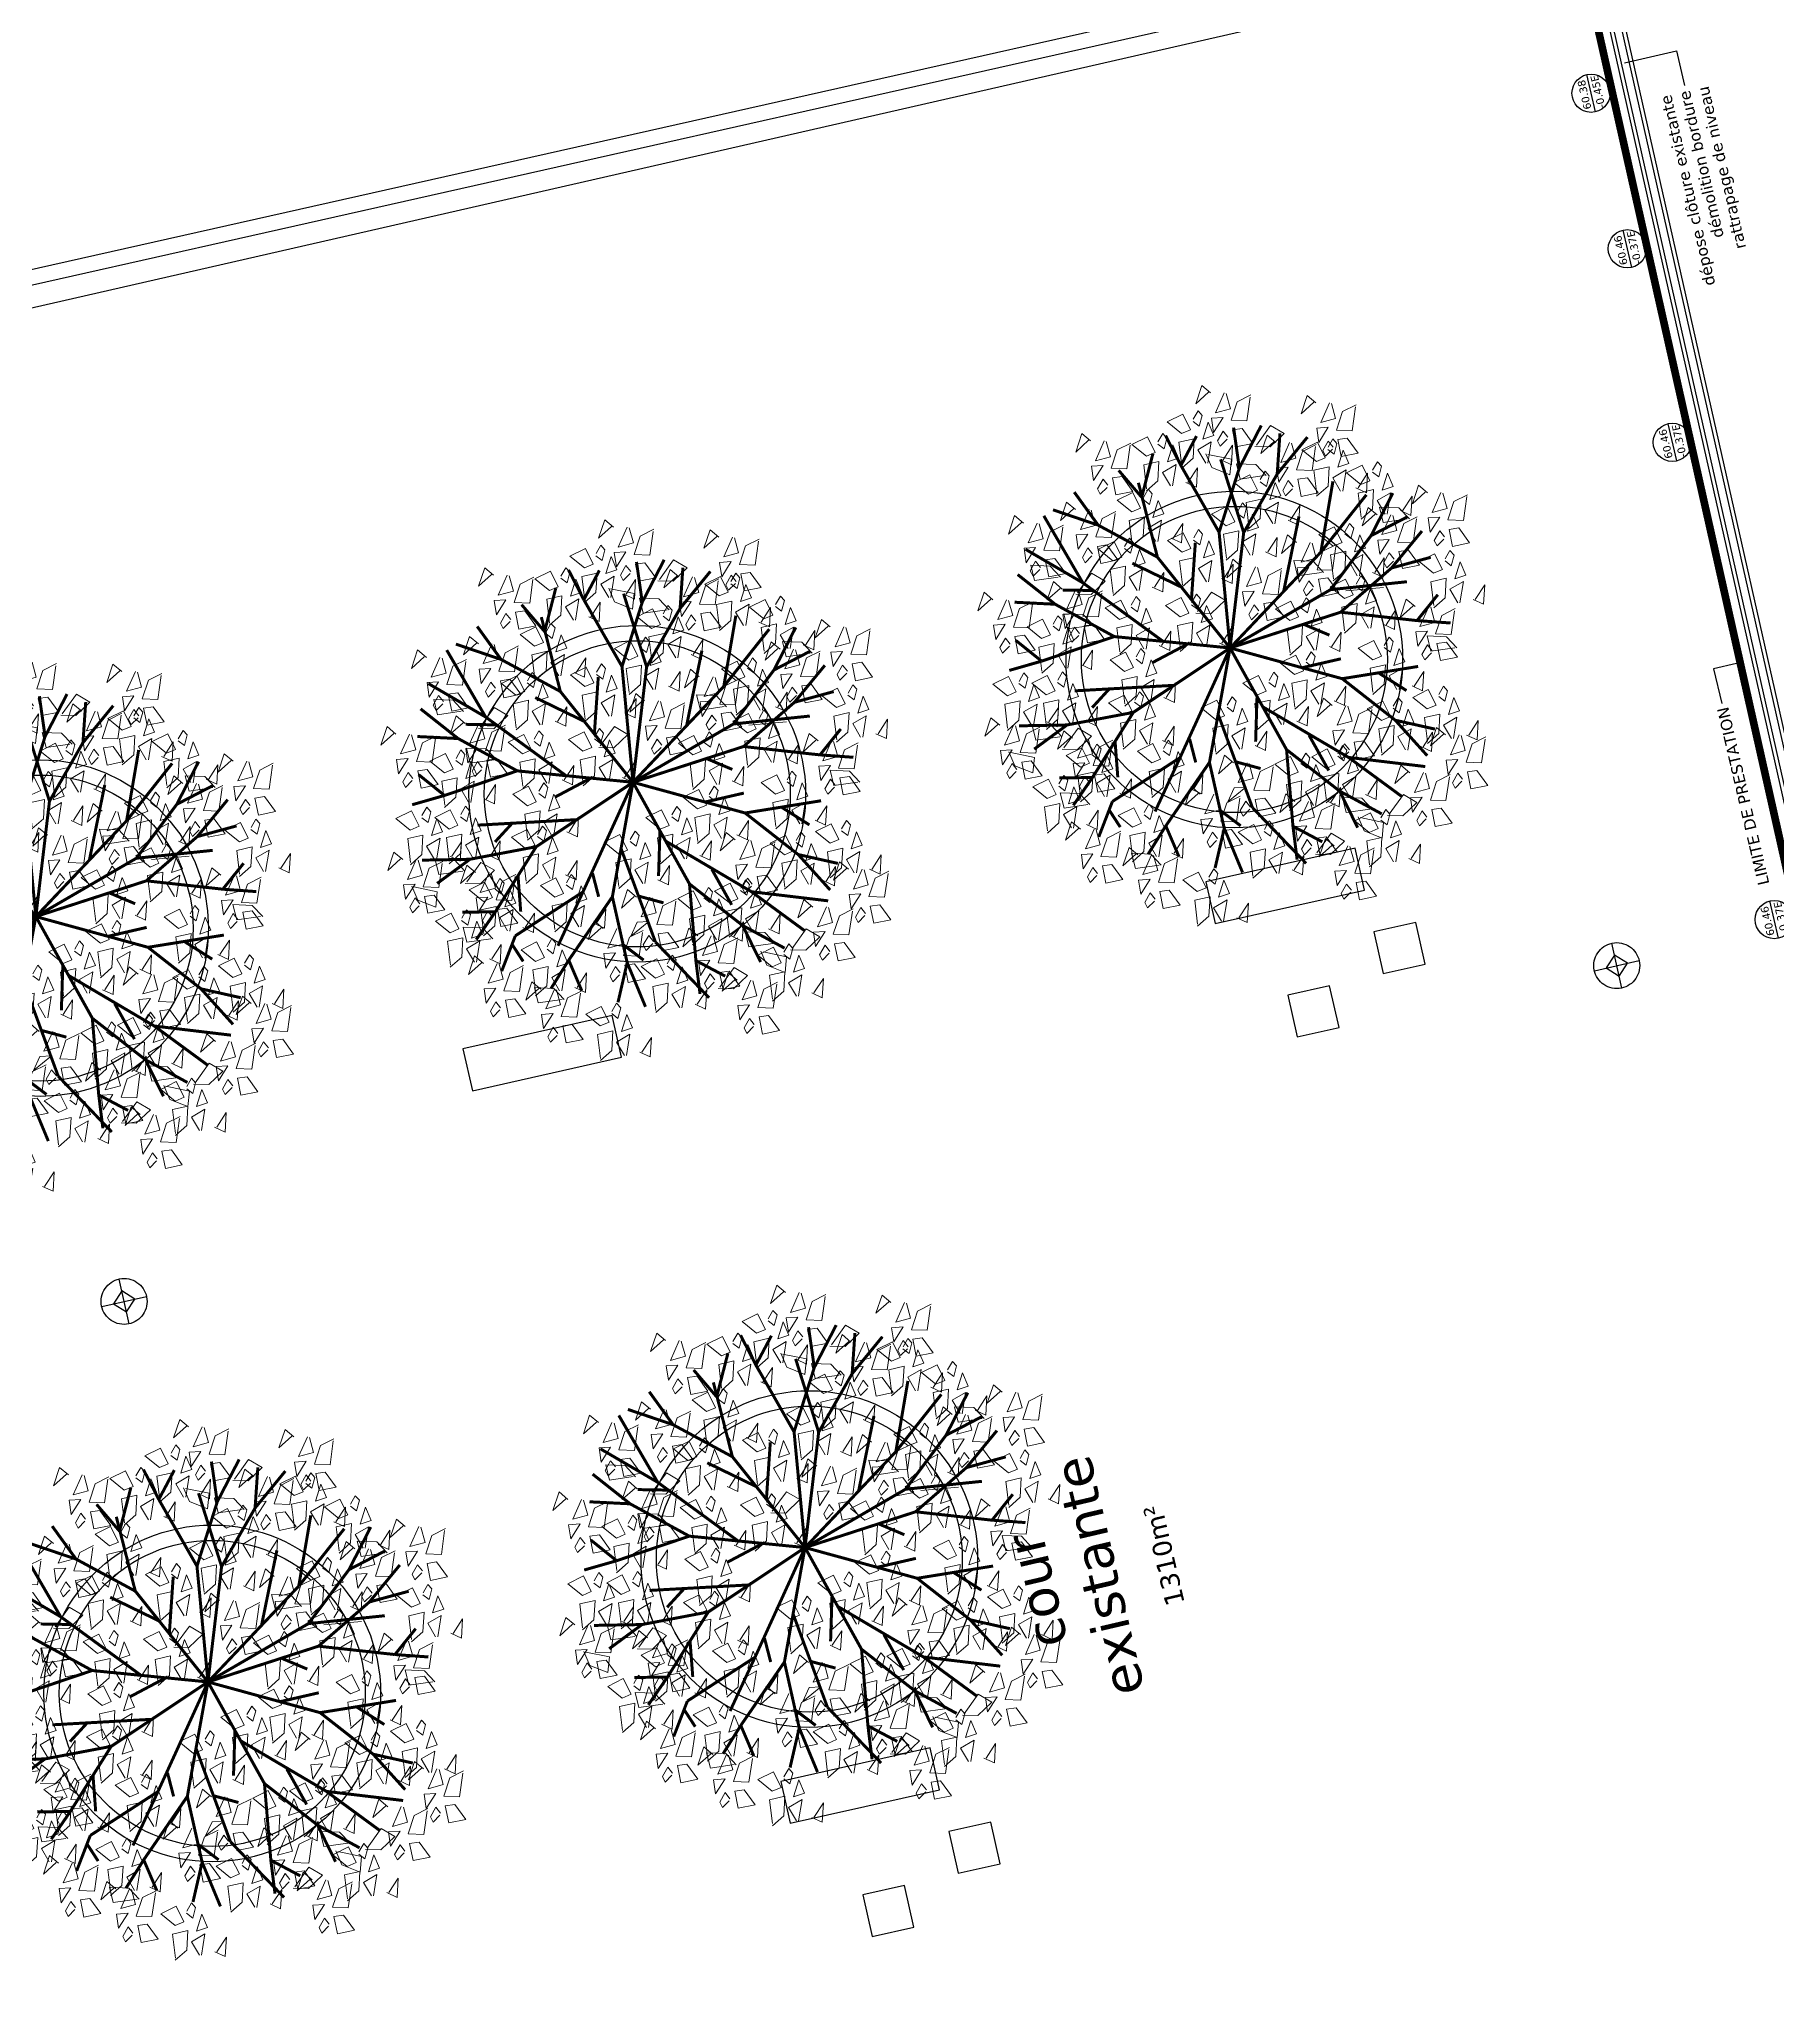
# Model space of a CAD drawing. Header units: metres. Extents: x 595893 to 596105, y 139631 to 139768.
# Drawn here: x 596033.07 to 596055.78, y 139690.97 to 139716.65 of the extents above; entities that cross this region are included whole.
import ezdxf
from ezdxf.enums import TextEntityAlignment as Align

# ---------------------------------------------------------------- set-up
doc = ezdxf.new("R2010")
doc.units = ezdxf.units.M
doc.header["$MEASUREMENT"] = 0
doc.linetypes.add('03', pattern=[0.7, 0.5, -0.2])
doc.linetypes.add('DD2', pattern=[209.9734, 157.48, -26.2467, 0, -26.2467])
for name, color, linetype in [('01-MEN-VU-0.13', 163, 'Continuous'), ('05-COT-ALTIM-EXIST-0.20', 21, 'Continuous'), ('06-TXT-DETAILS-DIVERS-02.20', 2, 'Continuous'), ('06-TXT-DIVERS-2-02.20', 5, 'Continuous'), ('06-TXT-ETIQUETTES SURFACES', 210, 'Continuous'), ('06-TXT-LOCAUX-0.20', 20, 'Continuous'), ('08-VU-0.13', 44, 'Continuous'), ('08-VU-0.20', 32, 'Continuous')]:
    doc.layers.add(name, color=color, linetype=linetype)
doc.styles.add('détail 100', font='verdana.ttf', dxfattribs={"height": 0.1})
doc.styles.add('locaux 100', font='verdana.ttf', dxfattribs={"height": 0.22})
doc.styles.add('locaux 20', font='verdana.ttf', dxfattribs={"height": 0.07})
doc.styles.add('locaux 200', font='verdana.ttf', dxfattribs={"height": 0.35})

# ---------------------------------------------------------------- blocks, each defined once
blk = doc.blocks.new('A$C1CA56990')
at = {"color": 108, "lineweight": 13}
for p, q in [((-0.864, 1.334), (-0.82, 1.456)), ((-1.092, 1.118), (-0.991, 1.147)), ((-1.064, 0.959), (-1.092, 1.118)), ((-0.991, 1.147), (-0.992, 1.017)), ((-0.992, 1.017), (-1.064, 0.945)), ((-1.454, 0.468), (-1.483, 0.627)), ((-1.348, -0.678), (-1.349, -0.576)), ((-1.339, -0.586), (-1.205, -0.677)), ((-1.255, -0.769), (-1.348, -0.678)), ((-1.205, -0.677), (-1.255, -0.769)), ((-1.063, -0.773), (-0.962, -0.745)), ((-1.035, -0.932), (-1.063, -0.773)), ((-1.226, -1.02), (-1.181, -0.897)), ((-1.181, -0.897), (-1.089, -0.854)), ((-1.093, -0.868), (-1.121, -1.027)), ((-1.121, -1.027), (-1.226, -1.02)), ((-1.073, -1.155), (-1.074, -1.052)), ((0.035, -1.308), (0.137, -1.279)), ((0.064, -1.467), (0.035, -1.308)), ((0.137, -1.279), (0.136, -1.409)), ((0.136, -1.409), (0.064, -1.481))]:
    blk.add_line(p, q, dxfattribs=at)
at = {"color": 2, "lineweight": 13}
for p, q in [((-0.82, 1.456), (-0.727, 1.499)), ((-0.732, 1.486), (-0.759, 1.327)), ((-0.759, 1.327), (-0.864, 1.334)), ((-0.644, 1.32), (-0.543, 1.349)), ((-0.616, 1.161), (-0.644, 1.32)), ((-0.543, 1.349), (-0.543, 1.219)), ((0.426, 1.364), (0.527, 1.392)), ((0.454, 1.205), (0.426, 1.364)), ((0.527, 1.392), (0.526, 1.262)), ((-0.543, 1.219), (-0.616, 1.147)), ((0.526, 1.262), (0.454, 1.19)), ((-0.697, 1.04), (-0.698, 1.142)), ((-0.688, 1.132), (-0.554, 1.041)), ((0.108, 1.133), (0.209, 1.161)), ((0.136, 0.974), (0.108, 1.133)), ((0.209, 1.161), (0.208, 1.031)), ((0.344, 0.982), (0.343, 1.085)), ((0.353, 1.074), (0.487, 0.984)), ((-0.604, 0.949), (-0.697, 1.04)), ((-0.554, 1.041), (-0.604, 0.949)), ((0.208, 1.031), (0.136, 0.959)), ((0.436, 0.891), (0.344, 0.982)), ((0.487, 0.984), (0.436, 0.891)), ((-1.483, 0.627), (-1.381, 0.656)), ((-1.381, 0.656), (-1.382, 0.526)), ((0.242, 0.174), (0.241, 0.276)), ((0.252, 0.266), (0.385, 0.175)), ((0.335, 0.083), (0.242, 0.174)), ((0.385, 0.175), (0.335, 0.083)), ((1.174, 0.078), (1.219, 0.2)), ((1.219, 0.2), (1.311, 0.243)), ((1.306, 0.23), (1.279, 0.07)), ((1.149, 0.006), (1.25, 0.035)), ((1.177, -0.153), (1.149, 0.006)), ((1.279, 0.07), (1.174, 0.078)), ((1.25, 0.035), (1.249, -0.095)), ((1.249, -0.095), (1.177, -0.167)), ((1.37, -0.187), (1.369, -0.085)), ((1.379, -0.095), (1.513, -0.186)), ((1.463, -0.278), (1.37, -0.187)), ((1.513, -0.186), (1.463, -0.278)), ((0.512, -0.398), (0.614, -0.369)), ((0.614, -0.369), (0.613, -0.499)), ((0.541, -0.557), (0.512, -0.398)), ((0.613, -0.499), (0.541, -0.571)), ((-0.962, -0.745), (-0.963, -0.875)), ((-0.963, -0.875), (-1.035, -0.947)), ((0.888, -0.961), (0.99, -0.932)), ((0.917, -1.12), (0.888, -0.961)), ((0.99, -0.932), (0.989, -1.063)), ((-0.98, -1.246), (-1.073, -1.155)), ((-1.064, -1.063), (-0.93, -1.153)), ((-0.93, -1.153), (-0.98, -1.246)), ((0.989, -1.063), (0.917, -1.135))]:
    blk.add_line(p, q, dxfattribs=at)
at = {"color": 98, "lineweight": 13}
blk.add_line((-1.382, 0.526), (-1.454, 0.454), dxfattribs=at)
at = {"color": 92, "lineweight": 13}
for points in [[(0.287, 1.638), (0.336, 1.699), (0.211, 1.736), (0.291, 1.652)], [(-0.551, 1.566), (-0.503, 1.627), (-0.628, 1.664), (-0.547, 1.58)], [(-0.352, 1.521), (-0.277, 1.62), (-0.222, 1.518), (-0.325, 1.463), (-0.352, 1.521)], [(-0.713, 1.478), (-0.72, 1.556), (-0.816, 1.539), (-0.713, 1.478)], [(-0.552, 1.461), (-0.652, 1.43), (-0.683, 1.529), (-0.548, 1.475)], [(-0.569, 1.513), (-0.409, 1.537), (-0.383, 1.435), (-0.513, 1.439), (-0.584, 1.513)], [(0.057, 1.42), (-0.041, 1.344), (-0.068, 1.457), (0.046, 1.484), (0.057, 1.42)], [(0.269, 1.372), (0.108, 1.39), (0.109, 1.495), (0.234, 1.458), (0.283, 1.368)], [(0.808, 1.45), (0.856, 1.511), (0.731, 1.548), (0.812, 1.464)], [(-0.57, 1.3), (-0.73, 1.318), (-0.729, 1.423), (-0.604, 1.386), (-0.556, 1.296)], [(-0.545, 1.353), (-0.456, 1.409), (-0.401, 1.32), (-0.545, 1.339)], [(-0.338, 1.261), (-0.263, 1.36), (-0.207, 1.258), (-0.31, 1.203), (-0.338, 1.261)], [(-0.267, 1.447), (-0.297, 1.404), (-0.225, 1.388), (-0.196, 1.416), (-0.253, 1.446)], [(0.038, 1.305), (0.113, 1.404), (0.168, 1.301), (0.066, 1.246), (0.038, 1.305)], [(0.515, 1.326), (0.555, 1.36), (0.49, 1.394), (0.454, 1.374), (0.501, 1.33)], [(0.646, 1.363), (0.639, 1.44), (0.543, 1.423), (0.646, 1.363)], [(0.807, 1.345), (0.707, 1.314), (0.676, 1.414), (0.811, 1.359)], [(-0.555, 1.253), (-0.395, 1.277), (-0.369, 1.176), (-0.499, 1.179), (-0.569, 1.253)], [(-0.518, 1.251), (-0.549, 1.18), (-0.419, 1.176), (-0.519, 1.237)], [(-0.253, 1.187), (-0.283, 1.144), (-0.211, 1.128), (-0.181, 1.156), (-0.238, 1.186)], [(-0.154, 1.137), (-0.066, 1.192), (-0.01, 1.104), (-0.155, 1.122)], [(0.123, 1.23), (0.093, 1.188), (0.165, 1.171), (0.195, 1.199), (0.138, 1.23)], [(0.374, 1.176), (0.422, 1.237), (0.298, 1.274), (0.378, 1.19)], [(0.577, 1.232), (0.479, 1.156), (0.453, 1.269), (0.566, 1.296), (0.577, 1.232)], [(0.789, 1.185), (0.629, 1.202), (0.63, 1.307), (0.755, 1.27), (0.803, 1.181)], [(0.909, 1.104), (0.957, 1.165), (0.832, 1.202), (0.913, 1.118)], [(-0.815, 1.016), (-0.74, 1.115), (-0.685, 1.012), (-0.787, 0.957), (-0.815, 1.016)], [(-0.623, 1.075), (-0.575, 1.136), (-0.7, 1.173), (-0.619, 1.089)], [(-0.53, 1.093), (-0.442, 1.149), (-0.386, 1.06), (-0.53, 1.079)], [(0.006, 1.161), (0.032, 1.088), (0.12, 1.129), (0.006, 1.161)], [(0.081, 1.052), (0.121, 1.085), (0.056, 1.12), (0.02, 1.1), (0.067, 1.056)], [(0.212, 1.088), (0.205, 1.166), (0.11, 1.149), (0.212, 1.088)], [(0.373, 1.071), (0.274, 1.04), (0.243, 1.14), (0.377, 1.085)], [(0.747, 1.016), (0.74, 1.094), (0.645, 1.077), (0.747, 1.016)], [(0.908, 0.999), (0.808, 0.968), (0.778, 1.067), (0.912, 1.013)], [(1.372, 1.017), (1.42, 1.078), (1.295, 1.115), (1.376, 1.031)], [(-1.392, 0.915), (-1.4, 0.992), (-1.495, 0.976), (-1.392, 0.915)], [(-0.624, 0.97), (-0.724, 0.939), (-0.755, 1.039), (-0.62, 0.984)], [(-0.504, 0.991), (-0.535, 0.92), (-0.405, 0.916), (-0.504, 0.977)], [(0.144, 0.958), (0.046, 0.882), (0.019, 0.995), (0.132, 1.022), (0.144, 0.958)], [(0.356, 0.91), (0.195, 0.928), (0.196, 1.033), (0.321, 0.996), (0.37, 0.906)], [(0.616, 0.98), (0.656, 1.013), (0.591, 1.047), (0.555, 1.028), (0.602, 0.984)], [(1.079, 0.893), (1.119, 0.926), (1.053, 0.961), (1.017, 0.941), (1.065, 0.897)], [(1.21, 0.929), (1.203, 1.007), (1.107, 0.99), (1.21, 0.929)], [(1.371, 0.912), (1.271, 0.881), (1.24, 0.981), (1.375, 0.926)], [(-1.249, 0.737), (-1.41, 0.755), (-1.409, 0.86), (-1.284, 0.823), (-1.235, 0.733)], [(-0.453, 0.742), (-0.378, 0.841), (-0.323, 0.738), (-0.426, 0.683), (-0.453, 0.742)], [(0.183, 0.785), (0.258, 0.884), (0.313, 0.781), (0.21, 0.726), (0.183, 0.785)], [(0.356, 0.834), (0.516, 0.859), (0.542, 0.757), (0.412, 0.76), (0.342, 0.834)], [(1.353, 0.752), (1.193, 0.769), (1.194, 0.874), (1.318, 0.837), (1.367, 0.747)], [(-1.39, 0.613), (-1.342, 0.674), (-1.466, 0.711), (-1.386, 0.627)], [(-1.422, 0.646), (-1.262, 0.671), (-1.236, 0.569), (-1.366, 0.573), (-1.437, 0.647)], [(-0.67, 0.733), (-0.511, 0.758), (-0.484, 0.656), (-0.615, 0.659), (-0.685, 0.733)], [(-0.368, 0.667), (-0.399, 0.624), (-0.327, 0.608), (-0.297, 0.636), (-0.354, 0.667)], [(-0.079, 0.667), (-0.109, 0.624), (-0.038, 0.608), (-0.008, 0.636), (-0.065, 0.667)], [(-0.01, 0.617), (0.079, 0.672), (0.134, 0.584), (-0.01, 0.602)], [(0.268, 0.71), (0.238, 0.668), (0.309, 0.651), (0.339, 0.68), (0.282, 0.71)], [(0.54, 0.699), (0.567, 0.626), (0.655, 0.667), (0.54, 0.699)], [(0.658, 0.768), (0.628, 0.726), (0.7, 0.709), (0.729, 0.737), (0.672, 0.768)], [(1.282, 0.64), (1.357, 0.74), (1.412, 0.637), (1.309, 0.582), (1.282, 0.64)], [(-1.12, 0.58), (-1.15, 0.538), (-1.078, 0.521), (-1.049, 0.55), (-1.106, 0.58)], [(-0.771, 0.539), (-0.696, 0.638), (-0.641, 0.536), (-0.744, 0.481), (-0.771, 0.539)], [(-0.357, 0.573), (-0.268, 0.629), (-0.213, 0.541), (-0.357, 0.559)], [(-0.197, 0.598), (-0.17, 0.525), (-0.082, 0.566), (-0.197, 0.598)], [(0.15, 0.641), (0.177, 0.568), (0.265, 0.609), (0.15, 0.641)], [(0.991, 0.653), (0.96, 0.61), (1.032, 0.594), (1.062, 0.622), (1.005, 0.652)], [(1.064, 0.632), (1.224, 0.656), (1.25, 0.555), (1.12, 0.558), (1.05, 0.632)], [(1.089, 0.472), (1.177, 0.528), (1.233, 0.44), (1.089, 0.458)], [(1.366, 0.566), (1.336, 0.523), (1.408, 0.507), (1.438, 0.535), (1.381, 0.566)], [(-0.804, 0.396), (-0.777, 0.323), (-0.689, 0.364), (-0.804, 0.396)], [(-0.687, 0.465), (-0.717, 0.422), (-0.645, 0.406), (-0.615, 0.434), (-0.672, 0.464)], [(-0.62, 0.472), (-0.65, 0.4), (-0.52, 0.397), (-0.62, 0.457)], [(-0.33, 0.472), (-0.361, 0.4), (-0.231, 0.397), (-0.331, 0.457)], [(-0.005, 0.372), (0.154, 0.397), (0.181, 0.295), (0.051, 0.298), (-0.02, 0.372)], [(0.017, 0.515), (-0.014, 0.443), (0.116, 0.44), (0.016, 0.5)], [(0.428, 0.372), (0.588, 0.397), (0.614, 0.295), (0.484, 0.298), (0.414, 0.372)], [(0.646, 0.381), (0.721, 0.48), (0.776, 0.377), (0.673, 0.322), (0.646, 0.381)], [(0.739, 0.457), (0.709, 0.386), (0.839, 0.382), (0.739, 0.443)], [(1.224, 0.401), (1.383, 0.425), (1.409, 0.324), (1.279, 0.327), (1.209, 0.401)], [(1.249, 0.497), (1.276, 0.424), (1.364, 0.465), (1.249, 0.497)], [(1.441, 0.409), (1.516, 0.509), (1.571, 0.406), (1.468, 0.351), (1.441, 0.409)], [(0.019, 0.212), (0.108, 0.268), (0.163, 0.18), (0.019, 0.198)], [(0.453, 0.212), (0.541, 0.268), (0.597, 0.18), (0.453, 0.198)], [(0.73, 0.306), (0.7, 0.264), (0.772, 0.247), (0.802, 0.275), (0.745, 0.306)], [(1.115, 0.37), (1.084, 0.299), (1.214, 0.296), (1.115, 0.356)], [(1.248, 0.241), (1.336, 0.297), (1.392, 0.209), (1.248, 0.227)], [(1.408, 0.266), (1.435, 0.193), (1.523, 0.234), (1.408, 0.266)], [(1.525, 0.335), (1.495, 0.292), (1.567, 0.276), (1.597, 0.304), (1.54, 0.335)], [(1.719, 0.223), (1.767, 0.284), (1.642, 0.321), (1.723, 0.237)], [(-0.685, 0.112), (-0.525, 0.137), (-0.499, 0.035), (-0.629, 0.038), (-0.699, 0.112)], [(0.613, 0.237), (0.64, 0.164), (0.728, 0.205), (0.613, 0.237)], [(0.833, 0.092), (0.908, 0.191), (0.964, 0.088), (0.861, 0.033), (0.833, 0.092)], [(1.274, 0.139), (1.243, 0.068), (1.374, 0.065), (1.274, 0.125)], [(1.426, 0.099), (1.466, 0.132), (1.4, 0.167), (1.364, 0.147), (1.412, 0.103)], [(1.557, 0.135), (1.55, 0.213), (1.454, 0.196), (1.557, 0.135)], [(0.045, 0.111), (0.015, 0.039), (0.145, 0.036), (0.045, 0.096)], [(0.479, 0.111), (0.448, 0.039), (0.578, 0.036), (0.479, 0.096)], [(0.562, -0.022), (0.61, 0.039), (0.485, 0.075), (0.566, -0.009)], [(1.05, -0.053), (1.125, 0.046), (1.18, -0.056), (1.078, -0.111), (1.05, -0.053)], [(1.488, 0.005), (1.39, -0.071), (1.363, 0.042), (1.477, 0.069), (1.488, 0.005)], [(1.7, -0.043), (1.54, -0.025), (1.541, 0.08), (1.665, 0.043), (1.714, -0.047)], [(-0.294, -0.154), (-0.219, -0.055), (-0.164, -0.157), (-0.267, -0.212), (-0.294, -0.154)], [(0.269, -0.147), (0.309, -0.113), (0.244, -0.079), (0.208, -0.098), (0.255, -0.142)], [(0.4, -0.11), (0.393, -0.033), (0.298, -0.05), (0.4, -0.11)], [(0.561, -0.128), (0.461, -0.158), (0.431, -0.059), (0.565, -0.114)], [(0.641, -0.076), (0.729, -0.021), (0.785, -0.109), (0.641, -0.091)], [(0.801, -0.052), (0.828, -0.125), (0.916, -0.084), (0.801, -0.052)], [(1.135, -0.127), (1.105, -0.17), (1.177, -0.186), (1.207, -0.158), (1.15, -0.128)], [(1.401, -0.225), (1.449, -0.164), (1.324, -0.127), (1.405, -0.211)], [(-0.772, -0.274), (-0.933, -0.256), (-0.932, -0.151), (-0.807, -0.188), (-0.758, -0.278)], [(-0.511, -0.162), (-0.352, -0.138), (-0.325, -0.24), (-0.455, -0.236), (-0.526, -0.162)], [(-0.209, -0.228), (-0.239, -0.271), (-0.168, -0.287), (-0.138, -0.259), (-0.195, -0.229)], [(0.544, -0.288), (0.383, -0.271), (0.384, -0.166), (0.509, -0.202), (0.558, -0.292)], [(0.667, -0.178), (0.636, -0.25), (0.766, -0.253), (0.667, -0.193)], [(0.858, -0.221), (0.946, -0.165), (1.002, -0.254), (0.857, -0.235)], [(1.018, -0.196), (1.044, -0.269), (1.132, -0.228), (1.018, -0.196)], [(1.239, -0.312), (1.232, -0.235), (1.136, -0.252), (1.239, -0.312)], [(1.4, -0.33), (1.3, -0.361), (1.269, -0.261), (1.404, -0.316)], [(-0.829, -0.385), (-0.754, -0.286), (-0.699, -0.388), (-0.802, -0.443), (-0.829, -0.385)], [(-0.487, -0.322), (-0.398, -0.266), (-0.343, -0.355), (-0.487, -0.336)], [(-0.327, -0.297), (-0.3, -0.37), (-0.212, -0.329), (-0.327, -0.297)], [(-0.15, -0.399), (-0.075, -0.3), (-0.02, -0.403), (-0.122, -0.458), (-0.15, -0.399)], [(-0.005, -0.364), (0.154, -0.34), (0.181, -0.442), (0.051, -0.438), (-0.02, -0.364)], [(0.574, -0.471), (0.567, -0.394), (0.471, -0.411), (0.574, -0.471)], [(0.884, -0.323), (0.853, -0.394), (0.983, -0.398), (0.884, -0.337)], [(1.107, -0.349), (1.148, -0.315), (1.082, -0.281), (1.046, -0.301), (1.094, -0.345)], [(1.675, -0.485), (1.723, -0.424), (1.599, -0.387), (1.679, -0.471)], [(0.717, -0.649), (0.557, -0.632), (0.557, -0.527), (0.682, -0.563), (0.731, -0.653)], [(1.282, -0.5), (1.357, -0.401), (1.412, -0.504), (1.309, -0.559), (1.282, -0.5)], [(1.674, -0.59), (1.575, -0.62), (1.544, -0.521), (1.678, -0.576)], [(0.371, -0.717), (0.446, -0.618), (0.501, -0.72), (0.398, -0.775), (0.371, -0.717)], [(0.501, -0.639), (0.66, -0.614), (0.687, -0.716), (0.557, -0.713), (0.486, -0.638)], [(0.718, -0.63), (0.793, -0.531), (0.848, -0.634), (0.745, -0.689), (0.718, -0.63)], [(1.089, -0.668), (1.177, -0.613), (1.233, -0.701), (1.089, -0.683)], [(1.249, -0.644), (1.276, -0.717), (1.364, -0.676), (1.249, -0.644)], [(1.382, -0.609), (1.422, -0.575), (1.357, -0.541), (1.321, -0.56), (1.368, -0.605)], [(1.366, -0.575), (1.336, -0.617), (1.408, -0.634), (1.438, -0.606), (1.381, -0.575)], [(-0.51, -0.746), (-0.518, -0.668), (-0.613, -0.685), (-0.51, -0.746)], [(0.154, -0.725), (0.313, -0.701), (0.34, -0.803), (0.21, -0.799), (0.139, -0.725)], [(0.803, -0.705), (0.773, -0.747), (0.844, -0.764), (0.874, -0.736), (0.817, -0.705)], [(0.92, -0.812), (1.08, -0.787), (1.106, -0.889), (0.976, -0.886), (0.905, -0.812)], [(1.115, -0.77), (1.084, -0.842), (1.214, -0.845), (1.115, -0.785)], [(-0.439, -0.991), (-0.364, -0.892), (-0.309, -0.995), (-0.411, -1.05), (-0.439, -0.991)], [(0.938, -0.918), (0.986, -0.857), (0.861, -0.82), (0.942, -0.904)], [(0.945, -0.972), (1.033, -0.916), (1.088, -1.004), (0.944, -0.986)], [(0.204, -0.987), (0.174, -1.058), (0.304, -1.062), (0.204, -1.001)], [(0.937, -1.023), (0.837, -1.054), (0.807, -0.954), (0.941, -1.009)], [(-0.067, -1.063), (-0.04, -1.136), (0.048, -1.095), (-0.067, -1.063)], [(0.92, -1.183), (0.759, -1.166), (0.76, -1.061), (0.885, -1.098), (0.933, -1.187)]]:
    blk.add_lwpolyline(points, dxfattribs=at)
at = {"color": 2, "lineweight": 13}
for points in [[(-0.006, 1.514), (0.034, 1.547), (-0.031, 1.582), (-0.067, 1.562), (-0.02, 1.518)], [(0.126, 1.55), (0.118, 1.628), (0.023, 1.611), (0.126, 1.55)], [(0.286, 1.533), (0.187, 1.502), (0.156, 1.602), (0.29, 1.547)], [(-0.385, 1.378), (-0.358, 1.305), (-0.27, 1.346), (-0.385, 1.378)], [(-0.179, 1.296), (-0.019, 1.321), (0.007, 1.219), (-0.123, 1.222), (-0.193, 1.296)], [(-0.642, 0.809), (-0.802, 0.827), (-0.802, 0.932), (-0.677, 0.895), (-0.628, 0.805)], [(0.679, 0.886), (0.581, 0.809), (0.554, 0.923), (0.667, 0.949), (0.679, 0.886)], [(0.573, 0.843), (0.648, 0.942), (0.703, 0.839), (0.601, 0.784), (0.573, 0.843)], [(0.891, 0.838), (0.73, 0.856), (0.731, 0.961), (0.856, 0.924), (0.905, 0.834)], [(-0.847, 0.872), (-0.82, 0.799), (-0.733, 0.84), (-0.847, 0.872)], [(-0.164, 0.742), (-0.089, 0.841), (-0.034, 0.738), (-0.137, 0.683), (-0.164, 0.742)], [(-0.034, 0.776), (0.125, 0.801), (0.152, 0.699), (0.022, 0.703), (-0.049, 0.777)], [(0.906, 0.727), (0.981, 0.826), (1.036, 0.724), (0.933, 0.669), (0.906, 0.727)], [(1.141, 0.799), (1.043, 0.723), (1.017, 0.836), (1.13, 0.863), (1.141, 0.799)], [(-1.205, 0.655), (-1.13, 0.754), (-1.075, 0.651), (-1.178, 0.596), (-1.205, 0.655)], [(-0.381, 0.733), (-0.221, 0.758), (-0.195, 0.656), (-0.325, 0.659), (-0.396, 0.733)], [(0.381, 0.674), (0.469, 0.73), (0.524, 0.642), (0.38, 0.66)], [(0.689, 0.718), (0.848, 0.743), (0.875, 0.641), (0.744, 0.645), (0.674, 0.719)], [(-0.646, 0.573), (-0.557, 0.629), (-0.502, 0.541), (-0.646, 0.559)], [(0.407, 0.573), (0.376, 0.501), (0.506, 0.498), (0.406, 0.558)], [(0.713, 0.559), (0.801, 0.614), (0.857, 0.526), (0.713, 0.545)], [(0.873, 0.584), (0.9, 0.511), (0.988, 0.552), (0.873, 0.584)], [(-1.238, 0.511), (-1.211, 0.438), (-1.123, 0.479), (-1.238, 0.511)], [(-0.97, 0.209), (-0.922, 0.27), (-1.047, 0.306), (-0.966, 0.222)], [(0.297, 0.306), (0.267, 0.264), (0.338, 0.247), (0.368, 0.275), (0.311, 0.306)], [(0.179, 0.237), (0.206, 0.164), (0.294, 0.205), (0.179, 0.237)], [(1.718, 0.118), (1.618, 0.087), (1.587, 0.187), (1.722, 0.132)], [(-0.989, -0.057), (-1.149, -0.04), (-1.148, 0.065), (-1.024, 0.029), (-0.975, -0.061)], [(-0.915, -0.096), (-0.922, -0.018), (-1.017, 0.022), (-0.915, -0.096)], [(0.616, 0.083), (0.776, 0.108), (0.802, 0.006), (0.672, 0.009), (0.602, 0.084)], [(0.918, 0.017), (0.888, -0.025), (0.96, -0.042), (0.99, -0.014), (0.933, 0.017)], [(-0.367, -0.408), (-0.207, -0.383), (-0.181, -0.485), (-0.311, -0.482), (-0.381, -0.407)], [(0.735, -0.383), (0.784, -0.322), (0.659, -0.286), (0.74, -0.37)], [(1.17, -0.443), (1.072, -0.519), (1.045, -0.406), (1.159, -0.379), (1.17, -0.443)], [(-0.065, -0.474), (-0.095, -0.516), (-0.023, -0.533), (0.007, -0.505), (-0.05, -0.474)], [(0.735, -0.489), (0.635, -0.519), (0.604, -0.42), (0.739, -0.475)], [(0.045, -0.626), (0.015, -0.697), (0.145, -0.701), (0.045, -0.64)], [(1.445, -0.702), (1.347, -0.779), (1.32, -0.666), (1.434, -0.639), (1.445, -0.702)], [(-0.804, -0.774), (-0.777, -0.847), (-0.689, -0.806), (-0.804, -0.774)], [(-0.642, -0.782), (-0.602, -0.749), (-0.667, -0.714), (-0.703, -0.734), (-0.656, -0.778)], [(0.525, -0.798), (0.614, -0.743), (0.669, -0.831), (0.525, -0.813)], [(-0.938, -0.9), (-0.969, -0.972), (-0.838, -0.975), (-0.938, -0.915)], [(-0.579, -0.876), (-0.677, -0.952), (-0.704, -0.839), (-0.59, -0.812), (-0.579, -0.876)], [(-0.367, -0.923), (-0.528, -0.906), (-0.527, -0.801), (-0.402, -0.838), (-0.353, -0.928)], [(0.338, -0.86), (0.365, -0.933), (0.453, -0.892), (0.338, -0.86)], [(0.051, -0.994), (0.021, -1.036), (0.093, -1.052), (0.122, -1.024), (0.065, -0.994)]]:
    blk.add_lwpolyline(points, dxfattribs=at)
at = {"color": 108, "lineweight": 13}
for points in [[(-0.844, 1.442), (-0.804, 1.475), (-0.869, 1.509), (-0.905, 1.49), (-0.858, 1.446)], [(-1.032, 1.232), (-0.957, 1.332), (-0.901, 1.229), (-1.004, 1.174), (-1.032, 1.232)], [(-0.782, 1.348), (-0.88, 1.272), (-0.906, 1.385), (-0.793, 1.411), (-0.782, 1.348)], [(-1.249, 1.224), (-1.089, 1.248), (-1.063, 1.147), (-1.193, 1.15), (-1.263, 1.224)], [(-1.231, 1.003), (-1.182, 1.064), (-1.307, 1.101), (-1.227, 1.017)], [(-1.224, 1.064), (-1.136, 1.12), (-1.08, 1.032), (-1.224, 1.05)], [(-1.064, 1.089), (-1.037, 1.016), (-0.949, 1.057), (-1.064, 1.089)], [(-0.947, 1.158), (-0.977, 1.115), (-0.905, 1.099), (-0.875, 1.127), (-0.932, 1.158)], [(-0.785, 0.987), (-0.792, 1.065), (-0.888, 1.048), (-0.785, 0.987)], [(-0.37, 1.118), (-0.343, 1.045), (-0.256, 1.086), (-0.37, 1.118)], [(-1.232, 0.898), (-1.331, 0.867), (-1.362, 0.966), (-1.228, 0.911)], [(-1.198, 0.963), (-1.229, 0.891), (-1.099, 0.888), (-1.198, 0.948)], [(-1.032, 1.007), (-0.872, 1.032), (-0.846, 0.93), (-0.976, 0.934), (-1.046, 1.008)], [(-0.917, 0.951), (-0.877, 0.984), (-0.942, 1.019), (-0.978, 0.999), (-0.93, 0.955)], [(-0.128, 1.035), (-0.159, 0.963), (-0.029, 0.96), (-0.128, 1.02)], [(-1.461, 0.785), (-1.559, 0.708), (-1.586, 0.822), (-1.472, 0.848), (-1.461, 0.785)], [(-1.007, 0.848), (-0.919, 0.903), (-0.863, 0.815), (-1.008, 0.833)], [(-0.854, 0.857), (-0.952, 0.781), (-0.979, 0.894), (-0.865, 0.921), (-0.854, 0.857)], [(-1.683, 0.489), (-1.643, 0.522), (-1.708, 0.556), (-1.744, 0.537), (-1.697, 0.493)], [(-1.551, 0.525), (-1.559, 0.603), (-1.654, 0.586), (-1.551, 0.525)], [(-1.62, 0.395), (-1.718, 0.319), (-1.745, 0.432), (-1.631, 0.458), (-1.62, 0.395)], [(-0.964, 0.371), (-0.876, 0.427), (-0.82, 0.338), (-0.964, 0.357)], [(0.212, 0.381), (0.287, 0.48), (0.342, 0.377), (0.239, 0.322), (0.212, 0.381)], [(-1.624, 0.207), (-1.549, 0.306), (-1.494, 0.204), (-1.597, 0.149), (-1.624, 0.207)], [(-0.938, 0.269), (-0.969, 0.198), (-0.838, 0.195), (-0.938, 0.255)], [(-1.841, 0.199), (-1.682, 0.223), (-1.655, 0.121), (-1.786, 0.125), (-1.856, 0.199)], [(-1.539, 0.133), (-1.57, 0.09), (-1.498, 0.074), (-1.468, 0.102), (-1.525, 0.132)], [(-1.263, 0.084), (-1.223, 0.118), (-1.289, 0.152), (-1.325, 0.133), (-1.277, 0.089)], [(-1.132, 0.121), (-1.139, 0.198), (-1.235, 0.181), (-1.132, 0.121)], [(-0.468, 0.121), (-0.393, 0.22), (-0.338, 0.117), (-0.44, 0.062), (-0.468, 0.121)], [(-1.817, 0.039), (-1.729, 0.095), (-1.673, 0.006), (-1.817, 0.025)], [(-1.657, 0.064), (-1.63, -0.009), (-1.542, 0.032), (-1.657, 0.064)], [(-1.201, -0.009), (-1.299, -0.086), (-1.326, 0.028), (-1.212, 0.054), (-1.201, -0.009)], [(-0.754, -0.008), (-0.705, 0.053), (-0.83, 0.09), (-0.75, 0.006)], [(-0.383, 0.046), (-0.413, 0.004), (-0.341, -0.013), (-0.311, 0.015), (-0.368, 0.046)], [(-1.791, -0.063), (-1.821, -0.134), (-1.691, -0.138), (-1.791, -0.077)], [(-1.292, -0.154), (-1.217, -0.055), (-1.162, -0.157), (-1.264, -0.212), (-1.292, -0.154)], [(-0.755, -0.113), (-0.854, -0.144), (-0.885, -0.044), (-0.75, -0.099)], [(-0.5, -0.023), (-0.474, -0.096), (-0.386, -0.055), (-0.5, -0.023)], [(0.833, -0.061), (0.993, -0.037), (1.019, -0.138), (0.889, -0.135), (0.819, -0.061)], [(-1.509, -0.162), (-1.349, -0.138), (-1.323, -0.24), (-1.453, -0.236), (-1.523, -0.162)], [(-1.207, -0.228), (-1.237, -0.271), (-1.165, -0.287), (-1.135, -0.259), (-1.193, -0.229)], [(0.212, -0.356), (0.287, -0.257), (0.342, -0.359), (0.239, -0.414), (0.212, -0.356)], [(-1.484, -0.322), (-1.396, -0.266), (-1.341, -0.355), (-1.485, -0.336)], [(-1.325, -0.297), (-1.298, -0.37), (-1.21, -0.329), (-1.325, -0.297)], [(1.382, -0.49), (1.222, -0.473), (1.222, -0.368), (1.347, -0.405), (1.396, -0.494)], [(-1.458, -0.424), (-1.489, -0.495), (-1.359, -0.499), (-1.458, -0.438)], [(-1.292, -0.551), (-1.252, -0.518), (-1.318, -0.483), (-1.354, -0.503), (-1.306, -0.547)], [(-1.161, -0.514), (-1.168, -0.437), (-1.264, -0.454), (-1.161, -0.514)], [(-1, -0.532), (-1.1, -0.563), (-1.131, -0.463), (-0.996, -0.518)], [(-1.022, -0.553), (-0.933, -0.497), (-0.878, -0.586), (-1.022, -0.567)], [(-0.744, -0.459), (-0.774, -0.502), (-0.703, -0.518), (-0.673, -0.49), (-0.73, -0.46)], [(0.019, -0.524), (0.108, -0.469), (0.163, -0.557), (0.019, -0.538)], [(0.179, -0.499), (0.206, -0.572), (0.294, -0.531), (0.179, -0.499)], [(0.297, -0.43), (0.267, -0.473), (0.338, -0.489), (0.368, -0.461), (0.311, -0.431)], [(0.442, -0.508), (0.482, -0.474), (0.417, -0.44), (0.381, -0.459), (0.429, -0.503)], [(1.064, -0.509), (1.224, -0.484), (1.25, -0.586), (1.12, -0.583), (1.05, -0.508)], [(1.514, -0.572), (1.506, -0.495), (1.411, -0.512), (1.514, -0.572)], [(-1.289, -0.701), (-1.24, -0.64), (-1.365, -0.603), (-1.284, -0.687)], [(-1.23, -0.645), (-1.328, -0.721), (-1.354, -0.608), (-1.241, -0.581), (-1.23, -0.645)], [(-1.018, -0.692), (-1.178, -0.675), (-1.177, -0.57), (-1.053, -0.607), (-1.004, -0.697)], [(-0.995, -0.655), (-1.026, -0.726), (-0.896, -0.73), (-0.996, -0.669)], [(-0.988, -0.639), (-0.829, -0.614), (-0.803, -0.716), (-0.933, -0.713), (-1.003, -0.638)], [(-0.862, -0.528), (-0.835, -0.601), (-0.747, -0.56), (-0.862, -0.528)], [(-1.582, -0.825), (-1.542, -0.792), (-1.607, -0.758), (-1.643, -0.777), (-1.595, -0.821)], [(-1.45, -0.789), (-1.457, -0.711), (-1.553, -0.728), (-1.45, -0.789)], [(-1.289, -0.806), (-1.389, -0.837), (-1.42, -0.738), (-1.285, -0.792)], [(-1.519, -0.919), (-1.617, -0.995), (-1.644, -0.882), (-1.53, -0.855), (-1.519, -0.919)], [(-1.307, -0.967), (-1.468, -0.949), (-1.467, -0.844), (-1.342, -0.881), (-1.293, -0.971)], [(-1.408, -0.942), (-1.248, -0.917), (-1.222, -1.019), (-1.352, -1.016), (-1.422, -0.942)], [(-1.191, -0.933), (-1.116, -0.834), (-1.06, -0.937), (-1.163, -0.992), (-1.191, -0.933)], [(-0.034, -0.919), (0.041, -0.82), (0.096, -0.923), (-0.007, -0.978), (-0.034, -0.919)], [(0.178, -0.885), (0.267, -0.83), (0.322, -0.918), (0.178, -0.899)], [(-1.383, -1.102), (-1.295, -1.046), (-1.239, -1.134), (-1.383, -1.116)], [(-1.106, -1.008), (-1.136, -1.05), (-1.064, -1.067), (-1.034, -1.039), (-1.091, -1.008)], [(-0.656, -1), (-0.496, -0.975), (-0.47, -1.077), (-0.6, -1.074), (-0.67, -0.999)], [(-1.223, -1.077), (-1.196, -1.15), (-1.108, -1.109), (-1.223, -1.077)], [(-0.631, -1.159), (-0.543, -1.104), (-0.488, -1.192), (-0.632, -1.174)], [(-0.472, -1.135), (-0.445, -1.208), (-0.357, -1.167), (-0.472, -1.135)], [(-0.354, -1.066), (-0.384, -1.108), (-0.312, -1.125), (-0.283, -1.097), (-0.34, -1.066)], [(0.331, -1.192), (0.379, -1.131), (0.254, -1.094), (0.335, -1.178)], [(0.708, -1.136), (0.61, -1.212), (0.583, -1.099), (0.696, -1.072), (0.708, -1.136)], [(0.971, -1.073), (0.94, -1.145), (1.07, -1.148), (0.97, -1.088)], [(1.097, -1.25), (1.145, -1.189), (1.02, -1.152), (1.101, -1.236)], [(-1.357, -1.203), (-1.388, -1.275), (-1.258, -1.278), (-1.357, -1.218)], [(-1.076, -1.316), (-1.036, -1.283), (-1.101, -1.248), (-1.137, -1.268), (-1.089, -1.312)], [(-0.944, -1.28), (-0.951, -1.202), (-1.047, -1.219), (-0.944, -1.28)], [(-0.783, -1.297), (-0.883, -1.328), (-0.914, -1.228), (-0.779, -1.283)], [(-0.605, -1.261), (-0.636, -1.333), (-0.506, -1.336), (-0.606, -1.276)], [(-0.569, -1.303), (-0.409, -1.278), (-0.383, -1.38), (-0.513, -1.377), (-0.584, -1.303)], [(-0.352, -1.294), (-0.277, -1.195), (-0.222, -1.298), (-0.325, -1.353), (-0.352, -1.294)], [(-0.2, -1.189), (-0.231, -1.26), (-0.101, -1.264), (-0.201, -1.203)], [(0.038, -1.316), (0.078, -1.283), (0.012, -1.248), (-0.023, -1.268), (0.024, -1.312)], [(0.169, -1.28), (0.162, -1.202), (0.066, -1.219), (0.169, -1.28)], [(0.33, -1.297), (0.23, -1.328), (0.199, -1.228), (0.334, -1.283)], [(0.342, -1.317), (0.501, -1.293), (0.528, -1.395), (0.397, -1.391), (0.327, -1.317)], [(0.559, -1.309), (0.634, -1.21), (0.689, -1.312), (0.586, -1.367), (0.559, -1.309)], [(0.804, -1.374), (0.844, -1.341), (0.779, -1.306), (0.743, -1.326), (0.79, -1.37)], [(0.935, -1.338), (0.928, -1.26), (0.833, -1.277), (0.935, -1.338)], [(1.096, -1.355), (0.996, -1.386), (0.966, -1.286), (1.1, -1.341)], [(-1.013, -1.41), (-1.111, -1.486), (-1.138, -1.373), (-1.024, -1.346), (-1.013, -1.41)], [(-0.801, -1.458), (-0.962, -1.44), (-0.961, -1.335), (-0.836, -1.372), (-0.787, -1.462)], [(-0.684, -1.511), (-0.691, -1.433), (-0.787, -1.45), (-0.684, -1.511)], [(-0.522, -1.423), (-0.474, -1.362), (-0.599, -1.325), (-0.518, -1.409)], [(-0.545, -1.463), (-0.456, -1.407), (-0.401, -1.495), (-0.545, -1.477)], [(-0.385, -1.438), (-0.358, -1.511), (-0.27, -1.47), (-0.385, -1.438)], [(-0.267, -1.369), (-0.297, -1.411), (-0.225, -1.428), (-0.196, -1.4), (-0.253, -1.369)], [(0.1, -1.41), (0.002, -1.486), (-0.024, -1.373), (0.089, -1.346), (0.1, -1.41)], [(0.312, -1.458), (0.152, -1.44), (0.153, -1.335), (0.277, -1.372), (0.326, -1.462)], [(0.366, -1.477), (0.455, -1.422), (0.51, -1.51), (0.366, -1.491)], [(0.644, -1.383), (0.613, -1.426), (0.685, -1.442), (0.715, -1.414), (0.658, -1.384)], [(0.867, -1.468), (0.769, -1.544), (0.742, -1.431), (0.855, -1.404), (0.867, -1.468)], [(1.079, -1.515), (0.918, -1.498), (0.919, -1.393), (1.044, -1.43), (1.092, -1.52)], [(-0.753, -1.641), (-0.851, -1.717), (-0.877, -1.604), (-0.764, -1.577), (-0.753, -1.641)], [(-0.815, -1.547), (-0.775, -1.514), (-0.841, -1.48), (-0.876, -1.499), (-0.829, -1.543)], [(-0.541, -1.689), (-0.701, -1.671), (-0.7, -1.566), (-0.576, -1.603), (-0.527, -1.693)], [(-0.523, -1.528), (-0.623, -1.559), (-0.654, -1.46), (-0.519, -1.514)], [(-0.518, -1.564), (-0.549, -1.636), (-0.419, -1.639), (-0.519, -1.579)], [(0.392, -1.579), (0.362, -1.65), (0.492, -1.654), (0.392, -1.593)], [(0.526, -1.452), (0.553, -1.525), (0.641, -1.484), (0.526, -1.452)]]:
    blk.add_lwpolyline(points, dxfattribs=at)
at = {"color": 34, "const_width": 0.02, "flags": 128}
for points in [[(-0.113, 1.299), (-0.182, 1.514)], [(-0.113, 1.299), (0.021, 1.477)], [(0.271, 1.22), (0.276, 1.493)], [(0.271, 1.22), (0.462, 1.478)], [(-0.535, 1.115), (-0.704, 1.33)], [(-0.535, 1.115), (-0.551, 1.436)], [(0.421, 1.04), (0.633, 1.431)], [(0.421, 1.04), (0.861, 1.315)], [(0.067, 0.817), (-0.113, 1.299)], [(0.067, 0.817), (0.271, 1.22)], [(0.81, 0.949), (0.903, 1.255)], [(-0.882, 0.934), (-1.072, 1.056)], [(-0.882, 0.934), (-0.891, 1.156)], [(-0.437, 0.674), (-0.535, 1.115)], [(-0.247, 0.407), (-0.305, 1.072)], [(0.371, 0.966), (0.368, 1.173)], [(0.81, 0.949), (1.026, 1.116)], [(-0.437, 0.674), (-0.882, 0.934)], [(-0.284, 0.839), (-0.414, 0.951)], [(0.045, 0.489), (0.421, 1.04)], [(0.608, 0.545), (0.81, 0.949)], [(-1.038, 0.795), (-1.278, 0.879)], [(-1.208, 0.737), (-1.096, 0.815)], [(-0.73, 0.351), (-1.038, 0.795)], [(-0.633, 0.79), (-0.875, 0.764)], [(0.015, 0.039), (0.067, 0.817)], [(1.006, 0.663), (1.181, 0.823)], [(0.015, 0.039), (-0.437, 0.674)], [(0.413, 0.379), (0.562, 0.712)], [(0.608, 0.545), (1.102, 0.688)], [(1.006, 0.663), (1.3, 0.597)], [(-1.19, 0.432), (-1.384, 0.545)], [(0.041, 0.31), (-0.1, 0.557)], [(0.015, 0.039), (0.608, 0.545)], [(-1.19, 0.432), (-1.392, 0.338)], [(-0.756, 0.153), (-1.19, 0.432)], [(-0.73, 0.351), (-1.096, 0.507)], [(0.788, 0.137), (1.227, 0.407)], [(1.227, 0.407), (1.424, 0.516)], [(1.227, 0.407), (1.427, 0.309)], [(-0.602, 0.291), (-0.759, 0.245)], [(0.015, 0.039), (-0.73, 0.351)], [(0.333, 0.308), (0.712, 0.294)], [(-0.756, 0.153), (-1.194, 0.04)], [(0.015, 0.039), (-0.756, 0.153)], [(0.015, 0.039), (0.788, 0.137)], [(0.788, 0.137), (1.223, 0.015)], [(0.791, -0.028), (1.277, 0.142)], [(-1.194, 0.04), (-1.486, -0.092)], [(-1.194, 0.04), (-1.462, 0.093)], [(-1.077, 0.068), (-1.174, -0.07)], [(-0.432, 0.105), (-1.05, -0.145)], [(0.015, 0.039), (-0.654, -0.361)], [(0.015, 0.039), (-0.167, -0.719)], [(0.015, 0.039), (0.427, -0.622)], [(0.015, 0.039), (0.278, -0.694)], [(0.015, 0.039), (0.676, -0.549)], [(0.015, 0.039), (0.791, -0.028)], [(1.223, 0.015), (1.492, 0.062)], [(1.223, 0.015), (1.512, -0.123)], [(-0.746, -0.022), (-0.786, -0.191)], [(0.791, -0.028), (1.19, -0.24)], [(-1.05, -0.145), (-1.412, -0.516)], [(-0.372, -0.192), (-0.693, -0.778)], [(-0.305, -0.152), (-0.608, -0.152)], [(1.19, -0.24), (1.444, -0.435)], [(1.19, -0.24), (1.463, -0.25)], [(-0.654, -0.361), (-1.166, -0.42)], [(-0.654, -0.361), (-0.921, -0.726)], [(0.405, -0.308), (0.911, -0.395)], [(-1.166, -0.42), (-1.389, -0.455)], [(-1.166, -0.42), (-1.264, -0.62)], [(-0.552, -0.508), (-0.785, -0.648)], [(-0.102, -0.448), (-0.034, -0.706)], [(0.19, -0.447), (0.122, -0.624)], [(0.427, -0.622), (0.797, -0.882)], [(0.427, -0.622), (0.496, -1.132)], [(0.676, -0.549), (1.07, -0.842)], [(0.676, -0.549), (1.153, -0.615)], [(-0.921, -0.726), (-1.162, -0.854)], [(-0.921, -0.726), (-1.064, -1.012)], [(-0.693, -0.778), (-0.944, -1.144)], [(-0.693, -0.778), (-0.738, -1.294)], [(-0.167, -0.719), (-0.434, -1.083)], [(-0.167, -0.719), (-0.069, -1.225)], [(0.278, -0.694), (0.238, -1.208)], [(0.278, -0.694), (0.585, -1.026)], [(0.797, -0.882), (0.93, -1.12)], [(0.797, -0.882), (1.087, -1.019)], [(-0.122, -0.964), (-0.233, -1.152)], [(0.585, -1.026), (0.665, -1.287)], [(0.585, -1.026), (0.839, -1.222)], [(-0.434, -1.083), (-0.665, -1.305)], [(-0.434, -1.083), (-0.485, -1.351)], [(0.238, -1.208), (0.229, -1.433)], [(0.238, -1.208), (0.416, -1.342)]]:
    blk.add_lwpolyline(points, dxfattribs=at)
at = {"color": 98, "lineweight": 13}
for points in [[(-1.524, 0.879), (-1.484, 0.912), (-1.549, 0.946), (-1.585, 0.927), (-1.538, 0.883)], [(-0.73, 0.941), (-0.76, 0.899), (-0.688, 0.882), (-0.658, 0.911), (-0.715, 0.941)], [(-0.981, 0.746), (-1.012, 0.675), (-0.882, 0.671), (-0.981, 0.731)], [(-1.391, 0.508), (-1.49, 0.477), (-1.521, 0.576), (-1.387, 0.522)], [(-1.398, 0.487), (-1.309, 0.542), (-1.254, 0.454), (-1.398, 0.472)], [(-0.988, 0.531), (-0.829, 0.555), (-0.803, 0.454), (-0.933, 0.457), (-1.003, 0.531)], [(-0.486, 0.598), (-0.459, 0.525), (-0.371, 0.566), (-0.486, 0.598)], [(-1.408, 0.347), (-1.569, 0.365), (-1.568, 0.47), (-1.443, 0.433), (-1.394, 0.343)], [(-1.371, 0.385), (-1.402, 0.314), (-1.272, 0.31), (-1.372, 0.37)], [(-0.971, 0.103), (-1.071, 0.073), (-1.102, 0.172), (-0.967, 0.117)], [(-0.66, -0.048), (-0.572, 0.008), (-0.516, -0.08), (-0.661, -0.062)], [(-1.047, -0.132), (-1.007, -0.099), (-1.072, -0.064), (-1.108, -0.084), (-1.06, -0.128)], [(-0.984, -0.226), (-1.082, -0.302), (-1.109, -0.189), (-0.995, -0.162), (-0.984, -0.226)], [(-0.634, -0.149), (-0.665, -0.221), (-0.535, -0.224), (-0.634, -0.164)], [(0.332, -0.24), (0.234, -0.317), (0.207, -0.204), (0.32, -0.177), (0.332, -0.24)], [(-0.999, -0.427), (-0.951, -0.366), (-1.076, -0.329), (-0.995, -0.413)], [(-1.046, -0.393), (-0.887, -0.369), (-0.86, -0.471), (-0.99, -0.467), (-1.061, -0.393)], [(-0.461, -0.424), (-0.491, -0.495), (-0.361, -0.499), (-0.461, -0.438)], [(-0.342, -0.567), (-0.254, -0.512), (-0.198, -0.6), (-0.343, -0.582)], [(-0.771, -0.63), (-0.696, -0.531), (-0.641, -0.634), (-0.744, -0.689), (-0.771, -0.63)], [(-0.349, -0.658), (-0.301, -0.597), (-0.425, -0.56), (-0.345, -0.644)], [(-0.182, -0.543), (-0.155, -0.616), (-0.068, -0.575), (-0.182, -0.543)], [(0.505, -0.601), (0.407, -0.678), (0.38, -0.564), (0.494, -0.538), (0.505, -0.601)], [(1.657, -0.75), (1.496, -0.733), (1.497, -0.628), (1.622, -0.665), (1.671, -0.754)], [(-0.964, -0.798), (-0.876, -0.743), (-0.82, -0.831), (-0.964, -0.813)], [(-0.687, -0.705), (-0.717, -0.747), (-0.645, -0.764), (-0.615, -0.736), (-0.672, -0.705)], [(-0.35, -0.763), (-0.449, -0.794), (-0.48, -0.694), (-0.346, -0.749)], [(-0.316, -0.669), (-0.347, -0.741), (-0.217, -0.744), (-0.316, -0.684)], [(0.422, -0.725), (0.453, -0.976)], [(0.685, -0.774), (0.712, -0.847), (0.8, -0.806), (0.685, -0.774)], [(1.137, -0.803), (1.212, -0.704), (1.267, -0.807), (1.164, -0.862), (1.137, -0.803)], [(-0.251, -0.928), (-0.091, -0.903), (-0.065, -1.005), (-0.195, -1.001), (-0.266, -0.927)], [(0.456, -0.791), (0.426, -0.834), (0.497, -0.85), (0.527, -0.822), (0.47, -0.792)], [(0.551, -0.9), (0.521, -0.972), (0.651, -0.975), (0.551, -0.915)], [(1.222, -0.878), (1.192, -0.921), (1.264, -0.937), (1.293, -0.909), (1.236, -0.878)], [(-0.227, -1.087), (-0.138, -1.032), (-0.083, -1.12), (-0.227, -1.102)], [(0.645, -1.042), (0.685, -1.008), (0.62, -0.974), (0.584, -0.994), (0.631, -1.038)], [(0.776, -1.005), (0.769, -0.928), (0.674, -0.945), (0.776, -1.005)], [(1.104, -0.947), (1.131, -1.02), (1.219, -0.979), (1.104, -0.947)], [(-0.783, -1.192), (-0.734, -1.131), (-0.859, -1.094), (-0.778, -1.178)]]:
    blk.add_lwpolyline(points, dxfattribs=at)
blk = doc.blocks.new('Niv+Alti-Plan')
blk.add_line((-0.25, 0), (0.25, 0))
blk.add_circle((0, 0), 0.25)
at = {"style": 'détail 100'}
for tag, p in [('ALTI', (0, 0.09)), ('NIVEAU', (0, -0.09))]:
    blk.add_attdef(tag, text='', height=0.1, dxfattribs=at).set_placement(p, align=Align.MIDDLE_CENTER)

msp = doc.modelspace()

# ---------------------------------------------------------------- linework, layer by layer
at = {"layer": '01-MEN-VU-0.13'}
msp.add_lwpolyline([(596053.522, 139717.831), (596062.702, 139677.131), (596062.605, 139677.109), (596053.425, 139717.809)], close=True, dxfattribs=at)
at = {"layer": '06-TXT-DETAILS-DIVERS-02.20', "color": 251, "linetype": '03', "true_color": 0x666666, "const_width": 0.1}
msp.add_lwpolyline([(596063.099, 139673.764), (596053.243, 139717.705), (596053.581, 139717.797), (596052.449, 139722.656), (596072.33, 139727.291), (596072.506, 139726.534), (596072.506, 139726.534)], dxfattribs=at)
at = {"layer": '06-TXT-DETAILS-DIVERS-02.20'}
for points in [[(596053.796, 139716.34), (596054.474, 139716.498), (596054.58, 139716.045)], [(596055.257, 139708.491), (596054.96, 139708.422), (596055.065, 139707.969)]]:
    msp.add_lwpolyline(points, dxfattribs=at)
at = {"layer": '06-TXT-LOCAUX-0.20', "linetype": 'DD2'}
for p, q in [((596053.76, 139704.251, 0), (596053.628, 139704.837, 0)), ((596053.402, 139704.478, 0), (596053.987, 139704.61, 0)), ((596034.247, 139699.863, 0), (596034.116, 139700.448, 0)), ((596033.889, 139700.09, 0), (596034.474, 139700.221, 0))]:
    msp.add_line(p, q, dxfattribs=at)
for points in [[(596048.322, 139705.639), (596048.445, 139705.093), (596050.397, 139705.531), (596050.274, 139706.078)], [(596050.642, 139704.439), (596051.189, 139704.562), (596051.066, 139705.108), (596050.519, 139704.985)], [(596049.516, 139703.612), (596050.063, 139703.734), (596049.94, 139704.281), (596049.393, 139704.158)], [(596038.611, 139703.455), (596038.734, 139702.909), (596040.685, 139703.347), (596040.562, 139703.894)], [(596042.766, 139693.883), (596042.889, 139693.337), (596044.841, 139693.776), (596044.718, 139694.322)], [(596045.086, 139692.683), (596045.633, 139692.806), (596045.51, 139693.352), (596044.963, 139693.23)], [(596043.96, 139691.856), (596044.507, 139691.979), (596044.384, 139692.525), (596043.837, 139692.402)]]:
    msp.add_lwpolyline(points, close=True, dxfattribs=at)
at = {"layer": '06-TXT-LOCAUX-0.20', "linetype": 'DD2', "elevation": 0}
for points in [[(596053.725, 139704.406), (596053.832, 139704.575), (596053.663, 139704.682), (596053.556, 139704.513)], [(596034.213, 139700.018), (596034.32, 139700.187), (596034.151, 139700.294), (596034.044, 139700.125)]]:
    msp.add_lwpolyline(points, close=True, dxfattribs=at)
at = {"layer": '06-TXT-LOCAUX-0.20', "linetype": 'DD2'}
for centre in [(596053.694, 139704.544, 0), (596034.182, 139700.156, 0)]:
    msp.add_circle(centre, 0.3, dxfattribs=at)
at = {"layer": '08-VU-0.13'}
msp.add_lwpolyline([(596053.56, 139717.891), (596062.762, 139677.093), (596062.567, 139677.049), (596053.365, 139717.847)], close=True, dxfattribs=at)
at = {"layer": '08-VU-0.20'}
for points in [[(596048.428, 139738.18), (596048.38, 139738.46), (596048.664, 139738.46), (596053.474, 139717.82), (596053.089, 139717.715), (596053.036, 139717.946), (596023.739, 139711.357), (596023.773, 139711.041), (596023.477, 139710.968), (596022.432, 139715.687), (596019.894, 139726.44), (596018.764, 139731.616), (596019.051, 139731.685), (596019.162, 139731.392)], [(596048.564, 139738.006), (596053.183, 139718.184), (596023.559, 139711.522), (596022.627, 139715.732), (596020.089, 139726.484), (596019.067, 139731.165)]]:
    msp.add_lwpolyline(points, close=True, dxfattribs=at)
for centre, radius in [((596048.695, 139708.544, 0), 2.2), ((596048.695, 139708.544, 0), 2), ((596040.89, 139706.789, 0), 2.2), ((596040.89, 139706.789, 0), 2), ((596043.139, 139696.789, 0), 2.2), ((596043.139, 139696.789, 0), 2), ((596035.334, 139695.034, 0), 2.2), ((596035.334, 139695.034, 0), 2)]:
    msp.add_circle(centre, radius, dxfattribs=at)
at = {"layer": '08-VU-0.20', "linetype": 'DD2'}
msp.add_circle((596033.084, 139705.034, 0), 2.2, dxfattribs=at)
at = {"layer": '08-VU-0.20', "ltscale": 2}
msp.add_circle((596033.084, 139705.034, 0), 2, dxfattribs=at)
at = {"layer": 'Defpoints'}
msp.add_lwpolyline([(596073.015, 139676.012), (596064.462, 139712.708), (596068.657, 139713.686), (596065.89, 139725.584), (596052.445, 139722.45), (596053.474, 139717.82), (596024.845, 139711.281), (596033.013, 139674.964), (596025.286, 139673.226), (596025.219, 139673.524), (596023.121, 139673.052), (596025.601, 139662.027), (596027.694, 139662.515), (596026.475, 139667.937), (596033.977, 139669.624), (596034.52, 139667.284)], close=True, dxfattribs=at)

# ---------------------------------------------------------------- block references
at = {"layer": '05-COT-ALTIM-EXIST-0.20', "ltscale": 10, "rotation": 103.1212703830424}
for p, values in [((596053.358, 139715.944), {'ALTI': '60.38', 'NIVEAU': '-0.45E'}), ((596053.832, 139713.911), {'ALTI': '60.46', 'NIVEAU': '-0.37E'}), ((596054.421, 139711.382), {'ALTI': '60.46', 'NIVEAU': '-0.37E'}), ((596055.752, 139705.146), {'ALTI': '60.46', 'NIVEAU': '-0.37E'})]:
    msp.add_blockref('Niv+Alti-Plan', p, dxfattribs=at).add_auto_attribs(values)
at = {"layer": '08-VU-0.20', "xscale": 1.949856076354207, "yscale": 1.949856076354207, "zscale": 1.949856076354207, "rotation": 88.194474858698}
for p in [(596048.714, 139708.663), (596040.909, 139706.908), (596033.103, 139705.153), (596043.158, 139696.908), (596035.353, 139695.152)]:
    msp.add_blockref('A$C1CA56990', p, dxfattribs=at)

# ---------------------------------------------------------------- texts
at = {"layer": '06-TXT-DETAILS-DIVERS-02.20', "char_height": 0.15, "width": 3.00404, "attachment_point": 6, "rotation": 103.1213, "style": 'locaux 20'}
for s, insert in [('dépose clôture existante démolition bordure rattrapage de niveau', (596054.595, 139715.978)), ('LIMITE DE PRESTATION', (596055.077, 139707.92))]:
    msp.add_mtext(s, dxfattribs=dict(at, insert=insert))
at = {"layer": '06-TXT-DIVERS-2-02.20', "insert": (596046.519, 139696.471), "char_height": 0.5, "width": 10.2052, "attachment_point": 5, "rotation": 103.1213, "style": 'locaux 200'}
msp.add_mtext('cour\\Pexistante', dxfattribs=at)
at = {"layer": '06-TXT-ETIQUETTES SURFACES', "insert": (596047.776, 139696.839), "char_height": 0.25, "attachment_point": 5, "rotation": 103.1213, "style": 'locaux 100'}
msp.add_mtext('1310m²', dxfattribs=at)

doc.saveas('drawing.dxf')
